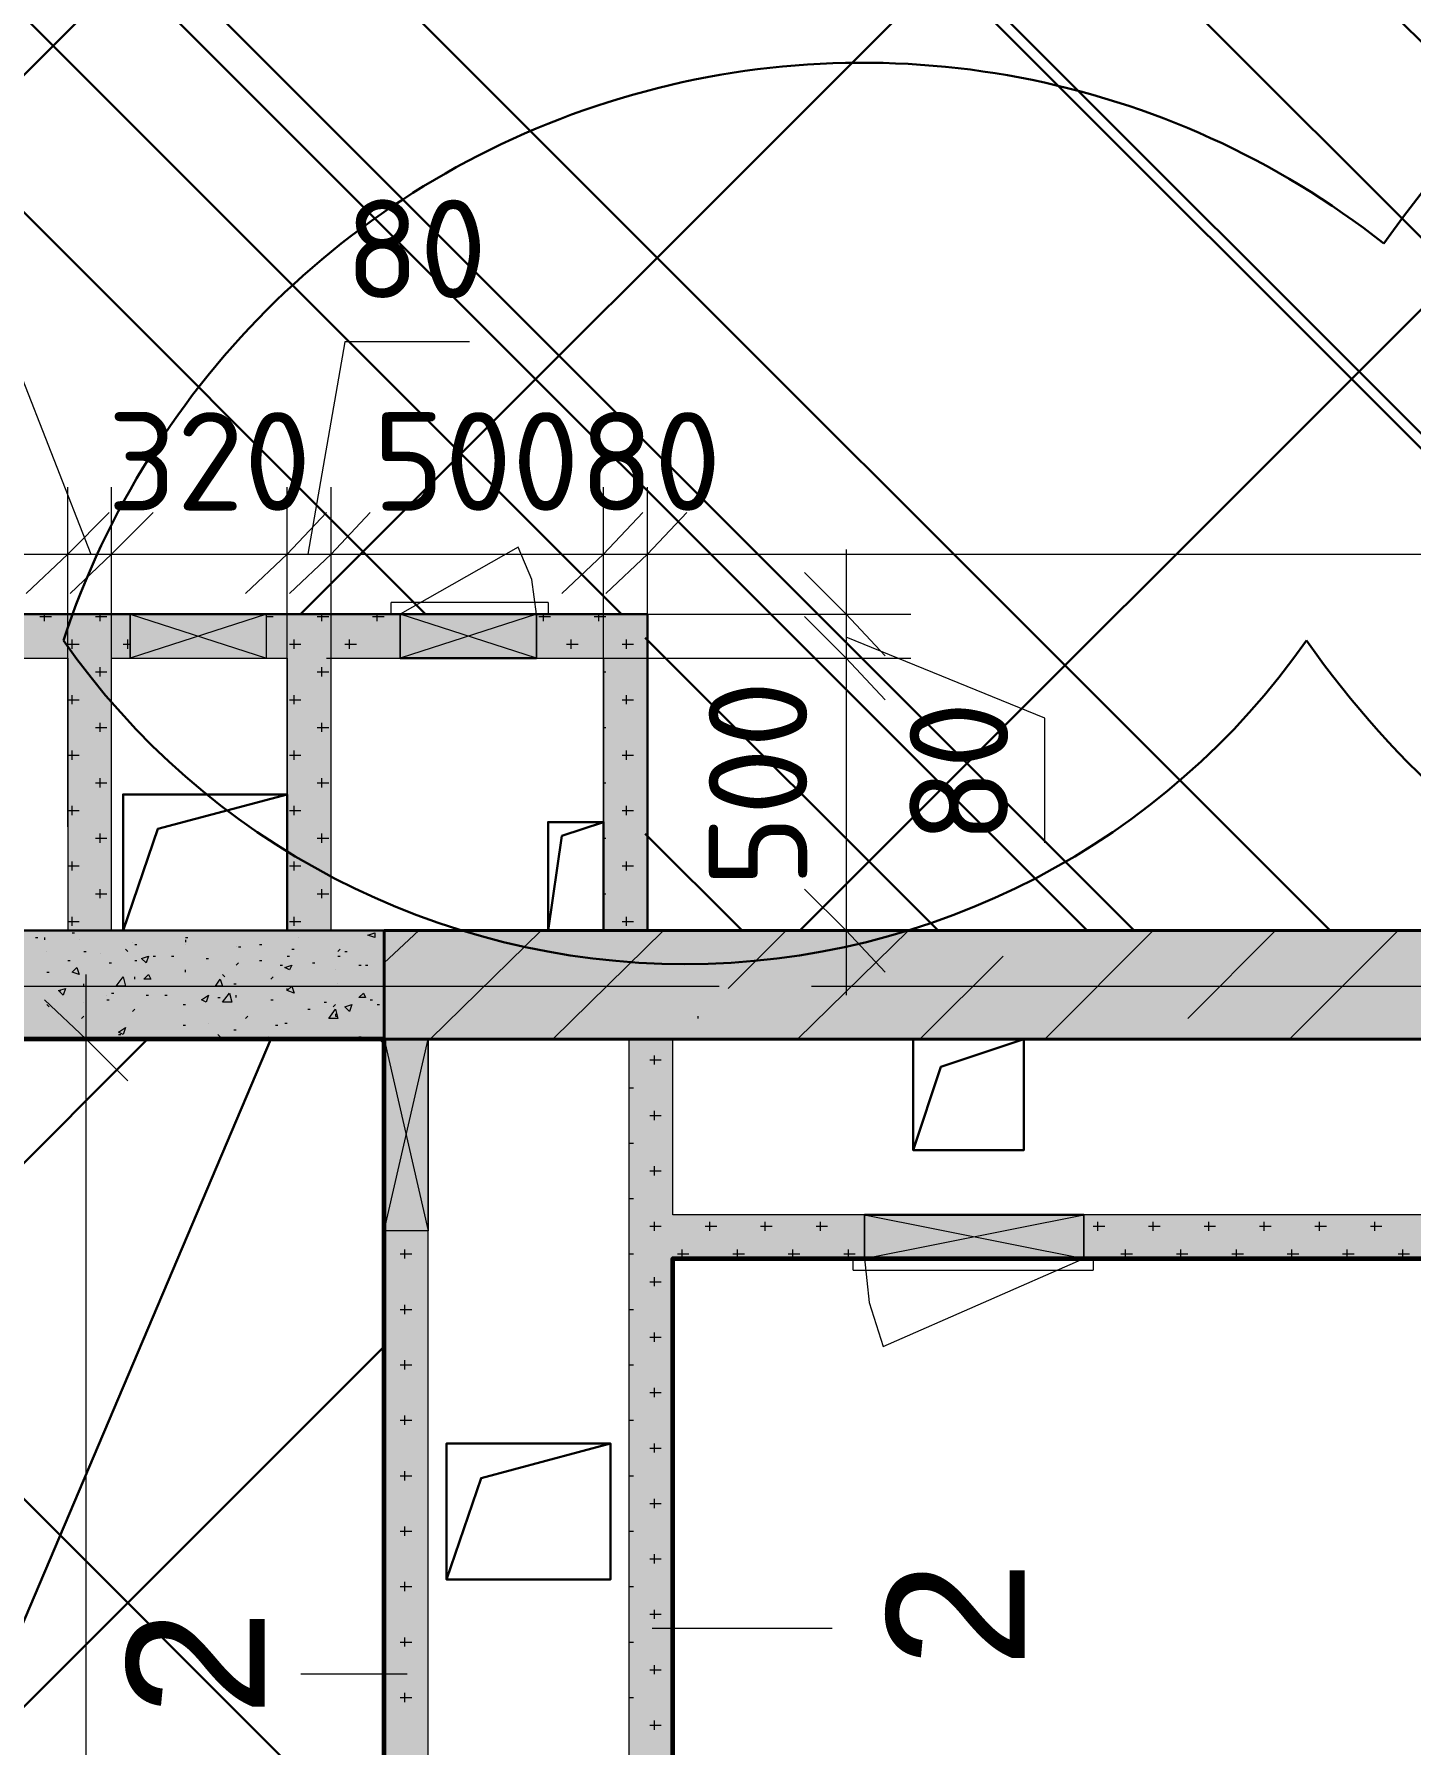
# Model space of a CAD drawing. Header units: millimetres. Extents: x -84737 to 172119, y -43083 to 59399.
# Drawn here: x 99261 to 101784, y 42354 to 45489 of the extents above; entities that cross this region are included whole.
import ezdxf

# ---------------------------------------------------------------- set-up
doc = ezdxf.new("R2010")
doc.units = ezdxf.units.MM
for name, color, linetype, lineweight in [('11) Плинтус ПЛ-2', 70, 'Continuous', 30), ('12) Наливной пол', 150, 'Continuous', 30), ('13) Плитка стены СТ-4.1', 150, 'Continuous', 60), ('15) Штукатурка стен СТ-1.1', 161, 'Continuous', 60), ('16) Краска СТ-1.1 стена', 5, 'Continuous', 60), ('18) Краска ПТ-1 потолок', 31, 'Continuous', 30), ('19) Краска ПТ-5 потолок', 161, 'Continuous', 30), ('20) Шпакл. баз. фин Стена', 40, 'Continuous', 60), ('22) Шпакл. баз. фин. Потолок', 102, 'Continuous', 30), ('5) Затарка материала', 160, 'Continuous', 30), ('6) Уборка мусора', 20, 'Continuous', 30), ('8) Линолеум Л-1.1', 130, 'Continuous', 30)]:
    doc.layers.add(name, color=color, linetype=linetype, lineweight=lineweight)
doc.layers.add('PDF _Геометрия', color=7, linetype='Continuous')
doc.layers.add('PDF _Текст', color=7, linetype='Continuous')
doc.layers.add('PDF _Сплошная заливка', color=7, linetype='Continuous', true_color=0xffffff)
doc.styles.add('PDF GOSTCommon', font='arial.ttf')
doc.styles.add('PDF ISOCPEUR', font='isocpeur.ttf')

msp = doc.modelspace()

# ---------------------------------------------------------------- hatches: boundary and pattern name
at = {"layer": '12) Наливной пол'}
h = msp.add_hatch(dxfattribs=at)
h.set_pattern_fill('ANSI31', color=256, scale=222)
h.paths.add_polyline_path([(114514.8, 42635.7), (112106.2, 42635.7), (112106.2, 33344.1), (114514.8, 33344.1)])
h.paths.add_polyline_path([(124026.4, 38444.9), (124026.4, 33348.3), (114586.7, 33348.3), (114586.7, 39884.2), (116707.5, 39884.2), (116707.5, 38444.9)])
h.paths.add_polyline_path([(129605.6, 33344.1), (124106.9, 33344.1), (124106.9, 43647.4), (129605.6, 43647.4)])
h.paths.add_polyline_path([(109494.4, 42635.7), (111903, 42635.7), (111903, 33344.1), (109494.4, 33344.1)])
h.paths.add_polyline_path([(99982.7, 38444.9), (99982.7, 33348.3), (109422.4, 33348.3), (109422.4, 39884.2), (107301.6, 39884.2), (107301.6, 38444.9)])
h.paths.add_polyline_path([(94403.5, 33344.1), (99902.3, 33344.1), (99902.3, 43647.4), (94403.5, 43647.4)])
at = {"layer": '18) Краска ПТ-1 потолок'}
h = msp.add_hatch(dxfattribs=at)
h.set_pattern_fill('ANSI32', color=256, scale=222, angle=22)
h.paths.add_polyline_path([(114514.8, 42635.7), (112106.2, 42635.7), (112106.2, 33344.1), (114514.8, 33344.1)])
h.paths.add_polyline_path([(124026.4, 38444.9), (124026.4, 33348.3), (114586.7, 33348.3), (114586.7, 39884.2), (116707.5, 39884.2), (116707.5, 38444.9)])
h.paths.add_polyline_path([(129605.6, 33344.1), (124106.9, 33344.1), (124106.9, 43647.4), (129605.6, 43647.4)])
h.paths.add_polyline_path([(109494.4, 42635.7), (111903, 42635.7), (111903, 33344.1), (109494.4, 33344.1)])
h.paths.add_polyline_path([(99982.7, 38444.9), (99982.7, 33348.3), (109422.4, 33348.3), (109422.4, 39884.2), (107301.6, 39884.2), (107301.6, 38444.9)])
h.paths.add_polyline_path([(94403.5, 33344.1), (99902.3, 33344.1), (99902.3, 43647.4), (94403.5, 43647.4)])
h = msp.add_hatch(dxfattribs=at)
h.set_pattern_fill('ANSI32', color=256, scale=222, angle=22)
h.paths.add_polyline_path([(114514.8, 42635.7), (112106.2, 42635.7), (112106.2, 33344.1), (114514.8, 33344.1)])
h.paths.add_polyline_path([(124026.4, 38444.9), (124026.4, 33348.3), (114586.7, 33348.3), (114586.7, 39884.2), (116707.5, 39884.2), (116707.5, 38444.9)])
h.paths.add_polyline_path([(129605.6, 33344.1), (124106.9, 33344.1), (124106.9, 43647.4), (129605.6, 43647.4)])
h.paths.add_polyline_path([(109494.4, 42635.7), (111903, 42635.7), (111903, 33344.1), (109494.4, 33344.1)])
h.paths.add_polyline_path([(99982.7, 38444.9), (99982.7, 33348.3), (109422.4, 33348.3), (109422.4, 39884.2), (107301.6, 39884.2), (107301.6, 38444.9)])
h.paths.add_polyline_path([(94403.5, 33344.1), (99902.3, 33344.1), (99902.3, 43647.4), (94403.5, 43647.4)])
at = {"layer": '19) Краска ПТ-5 потолок'}
h = msp.add_hatch(dxfattribs=at)
h.set_pattern_fill('ANSI34', color=256, scale=80, angle=90)
h.paths.add_polyline_path([(109621.7, 46343.9), (98001.6, 46343.9), (98001.6, 44426.3), (100380.7, 44426.3), (100380.7, 43846.3), (109621.7, 43846.3)])
h.paths.add_polyline_path([(114379.8, 46343.9), (112098.1, 46343.9), (109621.7, 46343.9), (109621.7, 42847.3), (114379.8, 42847.3)])
h.paths.add_polyline_path([(122308.6, 46343.9), (114379.8, 46343.9), (114379.8, 43846.3), (122308.6, 43846.3)])
h.paths.add_polyline_path([(114802.6, 49046.7), (112098.1, 49044.7), (112098.1, 46343.9), (114802.6, 46345.9)])
h.paths.add_polyline_path([(133652.4, 46343.9), (127578.9, 46343.9), (122499.1, 46343.9), (122499.1, 43846.3), (133652.4, 43846.3)])
h.paths.add_polyline_path([(129055.3, 48363.1), (129052, 48363.1), (129052, 49044.7), (127578.9, 49044.7), (127578.9, 46343.9), (129055.3, 46343.9)])
at = {"layer": '22) Шпакл. баз. фин. Потолок'}
h = msp.add_hatch(dxfattribs=at)
h.set_pattern_fill('ANSI37', color=256, scale=333)
h.paths.add_polyline_path([(109621.7, 46343.9), (98001.6, 46343.9), (98001.6, 44426.3), (100380.7, 44426.3), (100380.7, 43846.3), (109621.7, 43846.3)])
h.paths.add_polyline_path([(114379.8, 46343.9), (112098.1, 46343.9), (109621.7, 46343.9), (109621.7, 42847.3), (114379.8, 42847.3)])
h.paths.add_polyline_path([(122308.6, 46343.9), (114379.8, 46343.9), (114379.8, 43846.3), (122308.6, 43846.3)])
h.paths.add_polyline_path([(114802.6, 49046.7), (112098.1, 49044.7), (112098.1, 46343.9), (114802.6, 46345.9)])
h.paths.add_polyline_path([(133652.4, 46343.9), (127578.9, 46343.9), (122499.1, 46343.9), (122499.1, 43846.3), (133652.4, 43846.3)])
h.paths.add_polyline_path([(129055.3, 48363.1), (129052, 48363.1), (129052, 49044.7), (127578.9, 49044.7), (127578.9, 46343.9), (129055.3, 46343.9)])
h = msp.add_hatch(dxfattribs=at)
h.set_pattern_fill('ANSI37', color=256, scale=333)
h.paths.add_polyline_path([(114514.8, 42635.7), (112106.2, 42635.7), (112106.2, 33344.1), (114514.8, 33344.1)])
h.paths.add_polyline_path([(124026.4, 38444.9), (124026.4, 33348.3), (114586.7, 33348.3), (114586.7, 39884.2), (116707.5, 39884.2), (116707.5, 38444.9)])
h.paths.add_polyline_path([(129605.6, 33344.1), (124106.9, 33344.1), (124106.9, 43647.4), (129605.6, 43647.4)])
h.paths.add_polyline_path([(109494.4, 42635.7), (111903, 42635.7), (111903, 33344.1), (109494.4, 33344.1)])
h.paths.add_polyline_path([(99982.7, 38444.9), (99982.7, 33348.3), (109422.4, 33348.3), (109422.4, 39884.2), (107301.6, 39884.2), (107301.6, 38444.9)])
h.paths.add_polyline_path([(94403.5, 33344.1), (99902.3, 33344.1), (99902.3, 43647.4), (94403.5, 43647.4)])
h = msp.add_hatch(dxfattribs=at)
h.set_pattern_fill('ANSI37', color=256, scale=333)
h.paths.add_polyline_path([(114514.8, 42635.7), (112106.2, 42635.7), (112106.2, 33344.1), (114514.8, 33344.1)])
h.paths.add_polyline_path([(124026.4, 38444.9), (124026.4, 33348.3), (114586.7, 33348.3), (114586.7, 39884.2), (116707.5, 39884.2), (116707.5, 38444.9)])
h.paths.add_polyline_path([(129605.6, 33344.1), (124106.9, 33344.1), (124106.9, 43647.4), (129605.6, 43647.4)])
h.paths.add_polyline_path([(109494.4, 42635.7), (111903, 42635.7), (111903, 33344.1), (109494.4, 33344.1)])
h.paths.add_polyline_path([(99982.7, 38444.9), (99982.7, 33348.3), (109422.4, 33348.3), (109422.4, 39884.2), (107301.6, 39884.2), (107301.6, 38444.9)])
h.paths.add_polyline_path([(94403.5, 33344.1), (99902.3, 33344.1), (99902.3, 43647.4), (94403.5, 43647.4)])
at = {"layer": '8) Линолеум Л-1.1'}
h = msp.add_hatch(dxfattribs=at)
h.set_pattern_fill('ANSI31', color=256, scale=222)
h.paths.add_polyline_path([(114514.8, 42635.7), (112106.2, 42635.7), (112106.2, 33344.1), (114514.8, 33344.1)])
h.paths.add_polyline_path([(124026.4, 38444.9), (124026.4, 33348.3), (114586.7, 33348.3), (114586.7, 39884.2), (116707.5, 39884.2), (116707.5, 38444.9)])
h.paths.add_polyline_path([(129605.6, 33344.1), (124106.9, 33344.1), (124106.9, 43647.4), (129605.6, 43647.4)])
h.paths.add_polyline_path([(109494.4, 42635.7), (111903, 42635.7), (111903, 33344.1), (109494.4, 33344.1)])
h.paths.add_polyline_path([(99982.7, 38444.9), (99982.7, 33348.3), (109422.4, 33348.3), (109422.4, 39884.2), (107301.6, 39884.2), (107301.6, 38444.9)])
h.paths.add_polyline_path([(94403.5, 33344.1), (99902.3, 33344.1), (99902.3, 43647.4), (94403.5, 43647.4)])
at = {"layer": 'PDF _Сплошная заливка', "transparency": 33554559}
h = msp.add_hatch(color=256, dxfattribs=at)
h.paths.add_polyline_path([(99436.6, 44345.8), (99436.6, 44426.2), (99081, 44426.2), (99081, 44345.8)])
h.paths.add_polyline_path([(100181.6, 44426.2), (100181.6, 44345.8), (100304.4, 44345.8), (100304.4, 44426.2)])
h.paths.add_polyline_path([(99931.9, 44345.8), (99931.9, 44426.2), (99686.4, 44426.2), (99686.4, 44345.8)])
h = msp.add_hatch(color=256, dxfattribs=at)
h.paths.add_polyline_path([(100351, 41674.8), (100431.4, 41674.8), (100431.4, 43647.4), (100351, 43647.4)])
h.paths.add_polyline_path([(100431.4, 41446.2), (100351, 41446.2), (100351, 38643.9), (100431.4, 38643.9)])
h = msp.add_hatch(color=256, dxfattribs=at)
h.paths.add_polyline_path([(100782.7, 43245.2), (100782.7, 43325.6), (100431.4, 43325.6), (100431.4, 43245.2)])
h.paths.add_polyline_path([(106984.2, 43325.6), (106984.2, 43245.2), (107221.2, 43245.2), (107221.2, 43325.6)])
h.paths.add_polyline_path([(106582, 43245.2), (106582, 43325.6), (103585, 43325.6), (103585, 43245.2)])
h.paths.add_polyline_path([(103182.9, 43245.2), (103182.9, 43325.6), (101184.9, 43325.6), (101184.9, 43245.2)])

# ---------------------------------------------------------------- linework, layer by layer
at = {"layer": '11) Плинтус ПЛ-2'}
for points in [[(108118.6, 43846.3), (100384.8, 43846.3), (100384.8, 44426.2), (98001.6, 44426.2), (98001.6, 44527.8)], [(99902.3, 38195.2), (99902.3, 43647.4), (96829.1, 43647.4)]]:
    msp.add_lwpolyline(points, dxfattribs=at)
at = {"layer": '13) Плитка стены СТ-4.1'}
msp.add_lwpolyline([(106992.6, 39075.7), (106167.2, 39075.7), (106167.2, 38876.7), (103572.3, 38876.7), (103572.3, 38643.9), (100431.4, 38643.9), (100431.4, 43245.2), (107221.2, 43245.2), (107221.2, 41306.5), (106992.6, 41306.5)], close=True, dxfattribs=at)
at = {"layer": '15) Штукатурка стен СТ-1.1'}
msp.add_lwpolyline([(99902.3, 38195.2), (99902.3, 43647.4), (96829.1, 43647.4)], dxfattribs=at)
at = {"layer": '16) Краска СТ-1.1 стена'}
msp.add_lwpolyline([(99902.3, 38195.2), (99902.3, 43647.4), (96829.1, 43647.4)], dxfattribs=at)
at = {"layer": '20) Шпакл. баз. фин Стена'}
msp.add_lwpolyline([(99902.3, 38195.2), (99902.3, 43647.4), (96829.1, 43647.4)], dxfattribs=at)
at = {"layer": '5) Затарка материала'}
msp.add_lwpolyline([(99314.4, 44378, -0.520567), (101734.5, 45105.5, -0.520567), (105003.6, 45105.5, -0.520567), (107528.6, 45105.5, -0.520567), (111004.1, 45105.5, -0.520567), (113012.9, 45105.5, -0.520567), (116458.1, 45105.5, -0.520567), (118261.5, 45105.5, -0.520567), (120629.8, 45105.5, -0.520567), (122573.5, 45105.5, -0.520567), (124704.9, 45105.5, -0.520567), (127548, 45105.5, -0.520567), (129496.9, 45105.5, -0.520567), (131290, 44387.5, -0.520567), (128035.9, 44378, -0.520567), (125237.2, 44378, -0.520567), (122806.5, 44378, -0.520567), (120407, 44378, -0.520567), (117337.7, 44378, -0.520567), (113939.2, 44378, -0.520567), (110412, 44378, -0.520567), (107609.1, 44378, -0.520567), (104462.1, 44378, -0.520567), (101592.8, 44378, -0.520567)], format="xyb", close=True, dxfattribs=at)
at = {"layer": '6) Уборка мусора'}
msp.add_lwpolyline([(99314.4, 44378, -0.520567), (101734.5, 45105.5, -0.520567), (105003.6, 45105.5, -0.520567), (107528.6, 45105.5, -0.520567), (111004.1, 45105.5, -0.520567), (113012.9, 45105.5, -0.520567), (116458.1, 45105.5, -0.520567), (118261.5, 45105.5, -0.520567), (120629.8, 45105.5, -0.520567), (122573.5, 45105.5, -0.520567), (124704.9, 45105.5, -0.520567), (127548, 45105.5, -0.520567), (129496.9, 45105.5, -0.520567), (131290, 44387.5, -0.520567), (128035.9, 44378, -0.520567), (125237.2, 44378, -0.520567), (122806.5, 44378, -0.520567), (120407, 44378, -0.520567), (117337.7, 44378, -0.520567), (113939.2, 44378, -0.520567), (110412, 44378, -0.520567), (107609.1, 44378, -0.520567), (104462.1, 44378, -0.520567), (101592.8, 44378, -0.520567)], format="xyb", close=True, dxfattribs=at)
at = {"layer": '8) Линолеум Л-1.1'}
msp.add_lwpolyline([(94403.5, 33344.1), (99902.3, 33344.1), (99902.3, 43647.4), (94403.5, 43647.4)], close=True, dxfattribs=at)
at = {"layer": 'PDF _Геометрия', "lineweight": 9}
for points in [[(100058.9, 44925.7), (99830.3, 44925.7), (99762.6, 44536.3)], [(99000.6, 44883.4), (99229.2, 44883.4), (99364.7, 44536.3)], [(99322.3, 44036.8), (99322.3, 44536.3), (99322.3, 44659.1)], [(99402.8, 44036.8), (99402.8, 44536.3), (99402.8, 44659.1)], [(99724.5, 44036.8), (99724.5, 44536.3), (99724.5, 44659.1)], [(99804.9, 44036.8), (99804.9, 44536.3), (99804.9, 44659.1)], [(100304.4, 44036.8), (100304.4, 44536.3), (100304.4, 44659.1)], [(100384.8, 44036.8), (100384.8, 44536.3), (100384.8, 44659.1)], [(97883.1, 44536.3), (99322.3, 44536.3), (99402.8, 44536.3), (99724.5, 44536.3), (99804.9, 44536.3), (100304.4, 44536.3), (100384.8, 44536.3), (107301.6, 44536.3), (107991.6, 44536.3), (108118.6, 44536.3), (109066.8, 44536.3), (109621.4, 44536.3), (110154.7, 44536.3), (111602.4, 44536.3), (111903, 44536.3), (112101.9, 44536.3), (112402.5, 44536.3), (113854.4, 44536.3), (114502.1, 44536.3)], [(100202.8, 44447.4), (100202.8, 44426.2), (100181.6, 44426.2), (100173.2, 44489.7), (100147.8, 44549), (99931.9, 44426.2), (99915, 44426.2), (99915, 44447.4)], [(100748.9, 44544.8), (100748.9, 44345.8), (100748.9, 43727.8)], [(99280, 44413.5), (99280, 44426.2)], [(99381.6, 44413.5), (99381.6, 44426.2)], [(99788, 44413.5), (99788, 44426.2)], [(99889.6, 44413.5), (99889.6, 44426.2)], [(99910.7, 44426.2), (100748.9, 44426.2), (100867.4, 44426.2)], [(100194.3, 44413.5), (100194.3, 44426.2)], [(100295.9, 44413.5), (100295.9, 44426.2)], [(99271.5, 44422), (99292.7, 44422)], [(99373.1, 44422), (99394.3, 44422)], [(99686.4, 44422), (99699.1, 44422)], [(99779.5, 44422), (99800.7, 44422)], [(99881.1, 44422), (99902.3, 44422)], [(100185.9, 44422), (100207, 44422)], [(100287.5, 44422), (100304.4, 44422), (100308.6, 44422)], [(99322.3, 44371.2), (99343.5, 44371.2)], [(99330.8, 44362.7), (99330.8, 44379.7)], [(99423.9, 44371.2), (99436.6, 44371.2)], [(99432.4, 44362.7), (99432.4, 44379.7)], [(99728.7, 44371.2), (99749.9, 44371.2)], [(99737.2, 44362.7), (99737.2, 44379.7)], [(99830.3, 44371.2), (99851.5, 44371.2)], [(99838.8, 44362.7), (99838.8, 44379.7)], [(99931.9, 44371.2), (99931.9, 44371.2)], [(100236.7, 44371.2), (100257.8, 44371.2)], [(100245.1, 44362.7), (100245.1, 44379.7)], [(100338.3, 44371.2), (100359.4, 44371.2)], [(100346.7, 44362.7), (100346.7, 44379.7)], [(101112.9, 44007.2), (101112.9, 44235.8), (100748.9, 44383.9)], [(99796.4, 44345.8), (100748.9, 44345.8), (100867.4, 44345.8)], [(99373.1, 44320.4), (99394.3, 44320.4)], [(99381.6, 44311.9), (99381.6, 44328.9)], [(99779.5, 44320.4), (99800.7, 44320.4)], [(99788, 44311.9), (99788, 44328.9)], [(100304.4, 44320.4), (100308.6, 44320.4)], [(99322.3, 44269.6), (99343.5, 44269.6)], [(99330.8, 44261.2), (99330.8, 44278.1)], [(99728.7, 44269.6), (99749.9, 44269.6)], [(99737.2, 44261.2), (99737.2, 44278.1)], [(100338.3, 44269.6), (100359.4, 44269.6)], [(100346.7, 44261.2), (100346.7, 44278.1)], [(99373.1, 44218.8), (99394.3, 44218.8)], [(99381.6, 44210.4), (99381.6, 44227.3)], [(99779.5, 44218.8), (99800.7, 44218.8)], [(99788, 44210.4), (99788, 44227.3)], [(100304.4, 44218.8), (100308.6, 44218.8)], [(99330.8, 44159.6), (99330.8, 44176.5)], [(99737.2, 44159.6), (99737.2, 44176.5)], [(100346.7, 44159.6), (100346.7, 44176.5)], [(99322.3, 44168), (99343.5, 44168)], [(99728.7, 44168), (99749.9, 44168)], [(100338.3, 44168), (100359.4, 44168)], [(99373.1, 44117.2), (99394.3, 44117.2)], [(99381.6, 44108.8), (99381.6, 44125.7)], [(99779.5, 44117.2), (99800.7, 44117.2)], [(99788, 44108.8), (99788, 44125.7)], [(100304.4, 44117.2), (100308.6, 44117.2)], [(99322.3, 44066.4), (99343.5, 44066.4)], [(99330.8, 44058), (99330.8, 44074.9)], [(99728.7, 44066.4), (99749.9, 44066.4)], [(99737.2, 44058), (99737.2, 44074.9)], [(100338.3, 44066.4), (100359.4, 44066.4)], [(100346.7, 44058), (100346.7, 44074.9)], [(99381.6, 44007.2), (99381.6, 44024.1)], [(99788, 44007.2), (99788, 44024.1)], [(99373.1, 44015.6), (99394.3, 44015.6)], [(99779.5, 44015.6), (99800.7, 44015.6)], [(100304.4, 44015.6), (100308.6, 44015.6)], [(99322.3, 43964.8), (99343.5, 43964.8)], [(99330.8, 43956.4), (99330.8, 43973.3)], [(99728.7, 43964.8), (99749.9, 43964.8)], [(99737.2, 43956.4), (99737.2, 43973.3)], [(100338.3, 43964.8), (100359.4, 43964.8)], [(100346.7, 43956.4), (100346.7, 43973.3)], [(99381.6, 43905.6), (99381.6, 43922.5)], [(99788, 43905.6), (99788, 43922.5)], [(99373.1, 43914), (99394.3, 43914)], [(99779.5, 43914), (99800.7, 43914)], [(100304.4, 43914), (100308.6, 43914)], [(99322.3, 43863.2), (99343.5, 43863.2)], [(99330.8, 43854.8), (99330.8, 43871.7)], [(99728.7, 43863.2), (99749.9, 43863.2)], [(99737.2, 43854.8), (99737.2, 43871.7)], [(100338.3, 43863.2), (100359.4, 43863.2)], [(100346.7, 43854.8), (100346.7, 43871.7)], [(99263.1, 43833.6), (99267.3, 43833.6)], [(99280, 43833.6), (99280, 43829.4)], [(99330.8, 43842.1), (99335, 43842.1)], [(99343.5, 43829.4), (99343.5, 43829.4)], [(99538.2, 43833.6), (99542.5, 43833.6)], [(99538.2, 43829.4), (99538.2, 43825.1)], [(99635.6, 43846.3), (99635.6, 43846.3)], [(99644, 43846.3), (99644, 43846.3)], [(99745.6, 43833.6), (99745.6, 43833.6)], [(99902.3, 43787), (99965.8, 43846.3)], [(99961.5, 43846.3), (100748.9, 43846.3), (100867.4, 43846.3)], [(99986.9, 43647.4), (100190.1, 43846.3)], [(100211.3, 43647.4), (100414.5, 43846.3)], [(100533, 43740.5), (100638.8, 43846.3)], [(100660, 43647.4), (100863.2, 43846.3)], [(101112.9, 43647.4), (101311.9, 43846.3)], [(101375.4, 43685.5), (101536.2, 43846.3)], [(101561.6, 43647.4), (101760.6, 43846.3)], [(99284.2, 43808.2), (99284.2, 43808.2)], [(99352, 43808.2), (99356.2, 43808.2)], [(99381.6, 43804), (99381.6, 43804)], [(99428.2, 43812.4), (99432.4, 43808.2)], [(99440.9, 43825.1), (99440.9, 43825.1)], [(99445.1, 43820.9), (99449.3, 43820.9)], [(99479, 43799.7), (99483.2, 43799.7)], [(99512.8, 43799.7), (99517.1, 43799.7)], [(99538.2, 43820.9), (99538.2, 43820.9)], [(99631.3, 43816.7), (99631.3, 43816.7)], [(99635.6, 43816.7), (99639.8, 43816.7)], [(99673.7, 43820.9), (99677.9, 43820.9)], [(99724.5, 43799.7), (99728.7, 43799.7)], [(99732.9, 43812.4), (99737.2, 43812.4)], [(99817.6, 43808.2), (99821.8, 43812.4)], [(99817.6, 43799.7), (99821.8, 43799.7)], [(99830.3, 43808.2), (99834.5, 43808.2)], [(100884.3, 43647.4), (101036.7, 43799.7)], [(99284.2, 43770.1), (99288.5, 43770.1)], [(99322.3, 43791.3), (99326.6, 43791.3)], [(99356.2, 33225.6), (99356.2, 36747.5), (99356.2, 38195.2), (99356.2, 38444.9), (99356.2, 38643.9), (99356.2, 43765.9)], [(99398.5, 43787), (99402.8, 43787)], [(99445.1, 43791.3), (99449.3, 43791.3)], [(99538.2, 43770.1), (99538.2, 43774.4)], [(99576.3, 43795.5), (99580.5, 43795.5)], [(99605.9, 43765.9), (99610.2, 43761.7)], [(99631.3, 43782.8), (99635.6, 43787)], [(99673.7, 43791.3), (99677.9, 43791.3)], [(99711.8, 43782.8), (99716, 43782.8)], [(99771, 43787), (99775.3, 43787)], [(99813.4, 43774.4), (99813.4, 43774.4)], [(99855.7, 43782.8), (99859.9, 43782.8)], [(99868.4, 43782.8), (99872.6, 43782.8)], [(99233.4, 43744.7), (100232.4, 43744.7)], [(99263.1, 43744.7), (99318.1, 43744.7)], [(99305.4, 43736.3), (99309.6, 43736.3)], [(99352, 43744.7), (99352, 43749)], [(99445.1, 43757.4), (99445.1, 43761.7)], [(99500.1, 43744.7), (99500.1, 43744.7)], [(99517.1, 43744.7), (100516.1, 43744.7)], [(99580.5, 43744.7), (99584.8, 43744.7)], [(99627.1, 43749), (99631.3, 43749)], [(99694.8, 43757.4), (99699.1, 43761.7)], [(99724.5, 43736.3), (99724.5, 43740.5)], [(99817.6, 43749), (99817.6, 43749)], [(100431.4, 43744.7), (100486.4, 43744.7)], [(100685.4, 43744.7), (101684.4, 43744.7)], [(100715, 43744.7), (100770, 43744.7)], [(100969, 43744.7), (101968, 43744.7)], [(99284.2, 43710.9), (99288.5, 43706.6)], [(99352, 43715.1), (99352, 43715.1)], [(99394.3, 43727.8), (99394.3, 43727.8)], [(99394.3, 43719.3), (99398.5, 43719.3)], [(99402.8, 43732), (99407, 43732)], [(99466.3, 43727.8), (99470.5, 43727.8)], [(99500.1, 43727.8), (99504.4, 43727.8)], [(99534, 43710.9), (99538.2, 43710.9)], [(99597.5, 43723.6), (99601.7, 43723.6)], [(99631.3, 43723.6), (99631.3, 43727.8)], [(99694.8, 43719.3), (99699.1, 43719.3)], [(99792.2, 43715.1), (99796.4, 43715.1)], [(99809.1, 43706.6), (99813.4, 43710.9)], [(99876.9, 43719.3), (99881.1, 43719.3)], [(99889.6, 43710.9), (99893.8, 43710.9)], [(99347.7, 43685.5), (99352, 43689.7)], [(99440.9, 43698.2), (99445.1, 43702.4)], [(99534, 43672.8), (99538.2, 43672.8)], [(99580.5, 43677), (99580.5, 43677)], [(99648.3, 43685.5), (99652.5, 43689.7)], [(99703.3, 43672.8), (99707.5, 43672.8)], [(99720.2, 43677), (99724.5, 43677)], [(99762.6, 43702.4), (99766.8, 43702.4)], [(99813.4, 43693.9), (99813.4, 43689.7), (99817.6, 43689.7)], [(100478, 43685.5), (100478, 43689.7)], [(98856.7, 43647.4), (99356.2, 43647.4), (99474.7, 43647.4)], [(99347.7, 43647.4), (99352, 43647.4)], [(99415.5, 43655.8), (99419.7, 43655.8)], [(99534, 43647.4), (99534, 43651.6)], [(99597.5, 43655.8), (99601.7, 43651.6)], [(99627.1, 43664.3), (99631.3, 43664.3)], [(99677.9, 43647.4), (99690.6, 43651.6), (99686.4, 43647.4)], [(99677.9, 43647.4), (99677.9, 43647.4)], [(99830.3, 43647.4), (99834.5, 43647.4)], [(99855.7, 43651.6), (99859.9, 43651.6)], [(100389.1, 43609.3), (100410.2, 43609.3)], [(100397.5, 43600.8), (100397.5, 43617.7)], [(100351, 43558.5), (100359.4, 43558.5)], [(100397.5, 43499.2), (100397.5, 43516.1)], [(100389.1, 43507.7), (100410.2, 43507.7)], [(100351, 43456.9), (100359.4, 43456.9)], [(100389.1, 43406.1), (100410.2, 43406.1)], [(100397.5, 43397.6), (100397.5, 43414.5)], [(100351, 43355.3), (100359.4, 43355.3)], [(100389.1, 43304.5), (100410.2, 43304.5)], [(100397.5, 43296), (100397.5, 43312.9)], [(100490.7, 43304.5), (100511.8, 43304.5)], [(100499.1, 43296), (100499.1, 43312.9)], [(100592.2, 43304.5), (100613.4, 43304.5)], [(100600.7, 43296), (100600.7, 43312.9)], [(100693.8, 43304.5), (100715, 43304.5)], [(100702.3, 43296), (100702.3, 43312.9)], [(101201.8, 43304.5), (101223, 43304.5)], [(101210.3, 43296), (101210.3, 43312.9)], [(101303.4, 43304.5), (101324.6, 43304.5)], [(101311.9, 43296), (101311.9, 43312.9)], [(101405, 43304.5), (101426.2, 43304.5)], [(101413.5, 43296), (101413.5, 43312.9)], [(101506.6, 43304.5), (101527.8, 43304.5)], [(101515.1, 43296), (101515.1, 43312.9)], [(101608.2, 43304.5), (101629.3, 43304.5)], [(101616.6, 43296), (101616.6, 43312.9)], [(101709.8, 43304.5), (101730.9, 43304.5)], [(101718.2, 43296), (101718.2, 43312.9)], [(99931.9, 43253.7), (99953.1, 43253.7)], [(99940.4, 43245.2), (99940.4, 43262.2)], [(100351, 43253.7), (100359.4, 43253.7)], [(100439.9, 43253.7), (100461, 43253.7)], [(100448.3, 43245.2), (100448.3, 43262.2)], [(100541.5, 43253.7), (100562.6, 43253.7)], [(100549.9, 43245.2), (100549.9, 43262.2)], [(100643, 43253.7), (100664.2, 43253.7)], [(100651.5, 43245.2), (100651.5, 43262.2)], [(100744.6, 43253.7), (100765.8, 43253.7)], [(100753.1, 43245.2), (100753.1, 43262.2)], [(100761.6, 43224.1), (100761.6, 43245.2), (100782.7, 43245.2), (100791.2, 43164.8), (100816.6, 43084.4), (101184.9, 43245.2), (101201.8, 43245.2), (101201.8, 43224.1)], [(101252.6, 43253.7), (101273.8, 43253.7)], [(101261.1, 43245.2), (101261.1, 43262.2)], [(101354.2, 43253.7), (101375.4, 43253.7)], [(101362.7, 43245.2), (101362.7, 43262.2)], [(101455.8, 43253.7), (101477, 43253.7)], [(101464.3, 43245.2), (101464.3, 43262.2)], [(101557.4, 43253.7), (101578.6, 43253.7)], [(101565.9, 43245.2), (101565.9, 43262.2)], [(101659, 43253.7), (101680.1, 43253.7)], [(101667.4, 43245.2), (101667.4, 43262.2)], [(101760.6, 43253.7), (101781.7, 43253.7)], [(101769, 43245.2), (101769, 43262.2)], [(99982.7, 43202.9), (99982.7, 43202.9)], [(100389.1, 43202.9), (100410.2, 43202.9)], [(100397.5, 43194.4), (100397.5, 43211.4)], [(99931.9, 43152.1), (99953.1, 43152.1)], [(99940.4, 43143.6), (99940.4, 43160.6)], [(100351, 43152.1), (100359.4, 43152.1)], [(100397.5, 43092.8), (100397.5, 43109.8)], [(99982.7, 43101.3), (99982.7, 43101.3)], [(100389.1, 43101.3), (100410.2, 43101.3)], [(99931.9, 43050.5), (99953.1, 43050.5)], [(99940.4, 43042), (99940.4, 43059)], [(100351, 43050.5), (100359.4, 43050.5)], [(99982.7, 42999.7), (99982.7, 42999.7)], [(100389.1, 42999.7), (100410.2, 42999.7)], [(100397.5, 42991.2), (100397.5, 43008.2)], [(99940.4, 42940.4), (99940.4, 42957.4)], [(99931.9, 42948.9), (99953.1, 42948.9)], [(100351, 42948.9), (100359.4, 42948.9)], [(99982.7, 42898.1), (99982.7, 42898.1)], [(100389.1, 42898.1), (100410.2, 42898.1)], [(100397.5, 42889.6), (100397.5, 42906.6)], [(99931.9, 42847.3), (99953.1, 42847.3)], [(99940.4, 42838.8), (99940.4, 42855.8)], [(100351, 42847.3), (100359.4, 42847.3)], [(99982.7, 42796.5), (99982.7, 42796.5)], [(100389.1, 42796.5), (100410.2, 42796.5)], [(100397.5, 42788), (100397.5, 42805)], [(99931.9, 42745.7), (99953.1, 42745.7)], [(99940.4, 42737.3), (99940.4, 42754.2)], [(100351, 42745.7), (100359.4, 42745.7)], [(100397.5, 42686.5), (100397.5, 42703.4)], [(99982.7, 42694.9), (99982.7, 42694.9)], [(100389.1, 42694.9), (100410.2, 42694.9)], [(99931.9, 42644.1), (99953.1, 42644.1)], [(99940.4, 42635.7), (99940.4, 42652.6)], [(100351, 42644.1), (100359.4, 42644.1)], [(99982.7, 42593.3), (99982.7, 42593.3)], [(100389.1, 42593.3), (100410.2, 42593.3)], [(100397.5, 42584.9), (100397.5, 42601.8)], [(99940.4, 42534.1), (99940.4, 42551)], [(100393.3, 42567.9), (100723.5, 42567.9)], [(99931.9, 42542.5), (99953.1, 42542.5)], [(100351, 42542.5), (100359.4, 42542.5)], [(99944.6, 42483.3), (99749.9, 42483.3)], [(99982.7, 42491.7), (99982.7, 42491.7)], [(100389.1, 42491.7), (100410.2, 42491.7)], [(100397.5, 42483.3), (100397.5, 42500.2)], [(99940.4, 42432.5), (99940.4, 42449.4)], [(99931.9, 42440.9), (99953.1, 42440.9)], [(100351, 42440.9), (100359.4, 42440.9)], [(99982.7, 42390.1), (99982.7, 42390.1)], [(100389.1, 42390.1), (100410.2, 42390.1)], [(100397.5, 42381.7), (100397.5, 42398.6)]]:
    msp.add_lwpolyline(points, dxfattribs=at)
at = {"layer": 'PDF _Геометрия', "lineweight": 20}
for points in [[(99398.5, 44612.5), (99322.3, 44536.3), (99246.1, 44464.3)], [(99479, 44612.5), (99402.8, 44536.3), (99326.6, 44464.3)], [(99796.4, 44612.5), (99724.5, 44536.3), (99648.3, 44464.3)], [(99876.9, 44612.5), (99804.9, 44536.3), (99728.7, 44464.3)], [(100376.4, 44612.5), (100304.4, 44536.3), (100228.2, 44464.3)], [(100456.8, 44612.5), (100384.8, 44536.3), (100308.6, 44464.3)], [(100820.8, 44350), (100748.9, 44426.2), (100672.7, 44502.4)], [(100820.8, 44269.6), (100748.9, 44345.8), (100672.7, 44422)], [(100820.8, 43770.1), (100748.9, 43846.3), (100672.7, 43922.5)], [(99280, 43719.3), (99356.2, 43647.4), (99432.4, 43571.2)]]:
    msp.add_lwpolyline(points, dxfattribs=at)
at = {"layer": 'PDF _Геометрия', "lineweight": 18}
for points in [[(99804.9, 44345.8), (99931.9, 44345.8), (99931.9, 44426.2), (98001.6, 44426.2), (98001.6, 44345.8), (99322.3, 44345.8), (99322.3, 43846.3), (99402.8, 43846.3), (99402.8, 44345.8), (99724.5, 44345.8), (99724.5, 43846.3), (99804.9, 43846.3)], [(100181.6, 44345.8), (100181.6, 44426.2), (99931.9, 44426.2), (99931.9, 44345.8)], [(100304.4, 44426.2), (100181.6, 44426.2), (100181.6, 44345.8), (100304.4, 44345.8), (100304.4, 43846.3), (100384.8, 43846.3), (100384.8, 44426.2)], [(99982.7, 38643.9), (99982.7, 43647.4), (99902.3, 43647.4), (99902.3, 38643.9)], [(100351, 43647.4), (100351, 38643.9), (100431.4, 38643.9), (100431.4, 43245.2), (100782.7, 43245.2), (100782.7, 43325.6), (100431.4, 43325.6), (100431.4, 43647.4)], [(100782.7, 43325.6), (100782.7, 43245.2), (101184.9, 43245.2), (101184.9, 43325.6)], [(103182.9, 43325.6), (101184.9, 43325.6), (101184.9, 43245.2), (103182.9, 43245.2)]]:
    msp.add_lwpolyline(points, close=True, dxfattribs=at)
at = {"layer": 'PDF _Геометрия', "lineweight": 30}
for points in [[(110154.7, 42847.3), (110154.7, 42644.1), (109621.4, 42644.1), (109422.4, 42644.1), (109422.4, 43647.4), (109172.7, 43647.4), (109092.2, 43647.4), (109066.8, 43647.4), (109066.8, 43846.3), (109422.4, 43846.3), (109621.4, 43846.3), (109621.4, 42847.3), (110154.7, 42847.3), (109621.4, 42847.3), (109621.4, 43846.3), (100384.8, 43846.3), (100384.8, 44426.2), (98001.6, 44426.2), (99081, 44426.2)], [(99931.9, 44426.2), (100181.6, 44426.2)], [(100181.6, 44345.8), (99931.9, 44345.8)], [(99423.9, 43846.3), (99487.4, 44032.6), (99724.5, 44096.1)], [(100202.8, 43846.3), (100228.2, 44019.9), (100304.4, 44045.3)], [(100871.6, 43444.2), (100922.4, 43596.6), (101074.8, 43647.4)], [(99902.3, 38444.9), (99902.3, 43368)], [(100782.7, 43325.6), (101184.9, 43325.6)], [(106992.6, 39075.7), (106992.6, 41306.5), (107221.2, 41306.5), (107221.2, 43245.2), (100431.4, 43245.2), (100431.4, 38643.9)], [(101184.9, 43245.2), (100782.7, 43245.2)], [(100016.6, 42656.8), (100080, 42843.1), (100317.1, 42906.6)]]:
    msp.add_lwpolyline(points, dxfattribs=at)
at = {"layer": 'PDF _Геометрия', "lineweight": 9}
for points in [[(99436.6, 44345.8), (99436.6, 44426.2), (99686.4, 44345.8), (99686.4, 44426.2)], [(99686.4, 44426.2), (99436.6, 44426.2), (99436.6, 44345.8), (99686.4, 44345.8)], [(99885.3, 43842.1), (99885.3, 43833.6), (99872.6, 43837.8)], [(99470.5, 43799.7), (99466.3, 43787), (99457.8, 43795.5)], [(99339.3, 43778.6), (99343.5, 43765.9), (99330.8, 43770.1)], [(99470.5, 43765.9), (99474.7, 43757.4), (99462, 43757.4)], [(99732.9, 43782.8), (99728.7, 43774.4), (99720.2, 43778.6)], [(99318.1, 43740.5), (99313.9, 43727.8), (99305.4, 43736.3)], [(99428.2, 43744.7), (99411.2, 43744.7), (99423.9, 43761.7)], [(99601.7, 43757.4), (99605.9, 43744.7), (99593.2, 43744.7)], [(99732.9, 43744.7), (99737.2, 43732), (99724.5, 43736.3)], [(99580.5, 43727.8), (99576.3, 43715.1), (99567.8, 43719.3)], [(99622.9, 43715.1), (99605.9, 43715.1), (99618.6, 43732)], [(99843, 43710.9), (99838.8, 43698.2), (99830.3, 43706.6)], [(99864.2, 43732), (99868.4, 43723.6), (99855.7, 43723.6)], [(99817.6, 43685.5), (99800.7, 43685.5), (99813.4, 43702.4)], [(99428.2, 43668.5), (99423.9, 43655.8), (99415.5, 43660.1)], [(99982.7, 43647.4), (99902.3, 43647.4), (99982.7, 43296), (99902.3, 43296)], [(99902.3, 43647.4), (99982.7, 43647.4), (99982.7, 43296), (99902.3, 43296)]]:
    msp.add_lwpolyline(points, close=True, dxfattribs=at)
at = {"layer": 'PDF _Геометрия', "lineweight": 18}
for points in [[(100202.8, 44447.4), (99915, 44447.4)], [(100181.6, 44426.2), (99931.9, 44345.8), (99931.9, 44426.2), (100181.6, 44426.2), (100181.6, 44345.8), (99991.2, 44345.8)], [(100181.6, 44345.8), (99931.9, 44426.2)], [(100782.7, 43245.2), (101184.9, 43325.6), (101184.9, 43245.2), (100782.7, 43245.2), (100782.7, 43325.6), (101121.4, 43325.6)], [(100782.7, 43325.6), (101184.9, 43245.2)], [(100761.6, 43224.1), (101201.8, 43224.1)]]:
    msp.add_lwpolyline(points, dxfattribs=at)
at = {"layer": 'PDF _Геометрия', "color": 253, "lineweight": 30, "true_color": 0xaaaaaa}
for points in [[(99423.9, 44096.1), (99724.5, 44096.1), (99724.5, 43846.3), (99423.9, 43846.3)], [(100202.8, 44045.3), (100304.4, 44045.3), (100304.4, 43846.3), (100202.8, 43846.3)], [(100871.6, 43647.4), (101074.8, 43647.4), (101074.8, 43444.2), (100871.6, 43444.2)], [(100016.6, 42906.6), (100317.1, 42906.6), (100317.1, 42656.8), (100016.6, 42656.8)]]:
    msp.add_lwpolyline(points, close=True, dxfattribs=at)
at = {"layer": 'PDF _Геометрия', "lineweight": 30}
for points in [[(99724.5, 44096.1), (99423.9, 44096.1), (99423.9, 43846.3), (99724.5, 43846.3)], [(100304.4, 44045.3), (100202.8, 44045.3), (100202.8, 43846.3), (100304.4, 43846.3)], [(99902.3, 43846.3), (98001.6, 43846.3), (98001.6, 43647.4), (99902.3, 43647.4)], [(101074.8, 43647.4), (100871.6, 43647.4), (100871.6, 43444.2), (101074.8, 43444.2)], [(100317.1, 42906.6), (100016.6, 42906.6), (100016.6, 42656.8), (100317.1, 42656.8)]]:
    msp.add_lwpolyline(points, close=True, dxfattribs=at)
at = {"layer": 'PDF _Геометрия', "lineweight": 40}
msp.add_lwpolyline([(107301.6, 43846.3), (99902.3, 43846.3), (99902.3, 43647.4), (107301.6, 43647.4)], close=True, dxfattribs=at)
at = {"layer": 'PDF _Сплошная заливка', "color": 8, "lineweight": 5, "true_color": 0x808080, "transparency": 33554559}
for points in [[(99436.6, 44426.2), (99436.6, 44345.8), (99686.4, 44426.2), (99686.4, 44345.8)], [(99931.9, 44426.2), (99931.9, 44345.8), (100181.6, 44426.2), (100181.6, 44345.8)], [(99902.3, 43647.4), (99902.3, 43296), (99982.7, 43647.4), (99982.7, 43296)], [(100782.7, 43325.6), (100782.7, 43245.2), (101184.9, 43325.6), (101184.9, 43245.2)]]:
    msp.add_solid(points, dxfattribs=at)
at = {"layer": 'PDF _Сплошная заливка', "lineweight": 5, "transparency": 33554559}
for points in [[(100304.4, 44426.2), (100304.4, 43846.3), (100384.8, 44426.2), (100384.8, 43846.3)], [(99322.3, 44345.8), (99322.3, 43846.3), (99402.8, 44345.8), (99402.8, 43846.3)], [(99724.5, 44345.8), (99724.5, 43846.3), (99804.9, 44345.8), (99804.9, 43846.3)], [(98001.6, 43846.3), (98001.6, 43647.4), (99902.3, 43846.3), (99902.3, 43647.4)], [(99902.3, 43846.3), (99902.3, 43647.4), (107301.6, 43846.3), (107301.6, 43647.4)], [(99902.3, 43296), (99902.3, 38643.9), (99982.7, 43296), (99982.7, 38643.9)]]:
    msp.add_solid(points, dxfattribs=at)

# ---------------------------------------------------------------- texts
at = {"layer": 'PDF _Текст', "char_height": 180.46, "attachment_point": 4, "style": 'PDF ISOCPEUR'}
for s, insert in [('80', (99830.9, 45095.7)), ('320', (99394.9, 44706.3)), ('50080', (99881.7, 44706.3))]:
    msp.add_mtext(s, dxfattribs=dict(at, insert=insert))
at = {"layer": 'PDF _Текст', "attachment_point": 4, "rotation": 90}
for s, insert, char_height, style in [('500', (100587.4, 43926.1), 180.46, 'PDF ISOCPEUR'), ('80', (100955.7, 44006.5), 180.46, 'PDF ISOCPEUR'), ('2', (100949.9, 42495.3), 252.5, 'PDF GOSTCommon'), ('2', (99557.2, 42406.4), 252.5, 'PDF GOSTCommon')]:
    msp.add_mtext(s, dxfattribs=dict(at, insert=insert, char_height=char_height, style=style))

doc.saveas('drawing.dxf')
